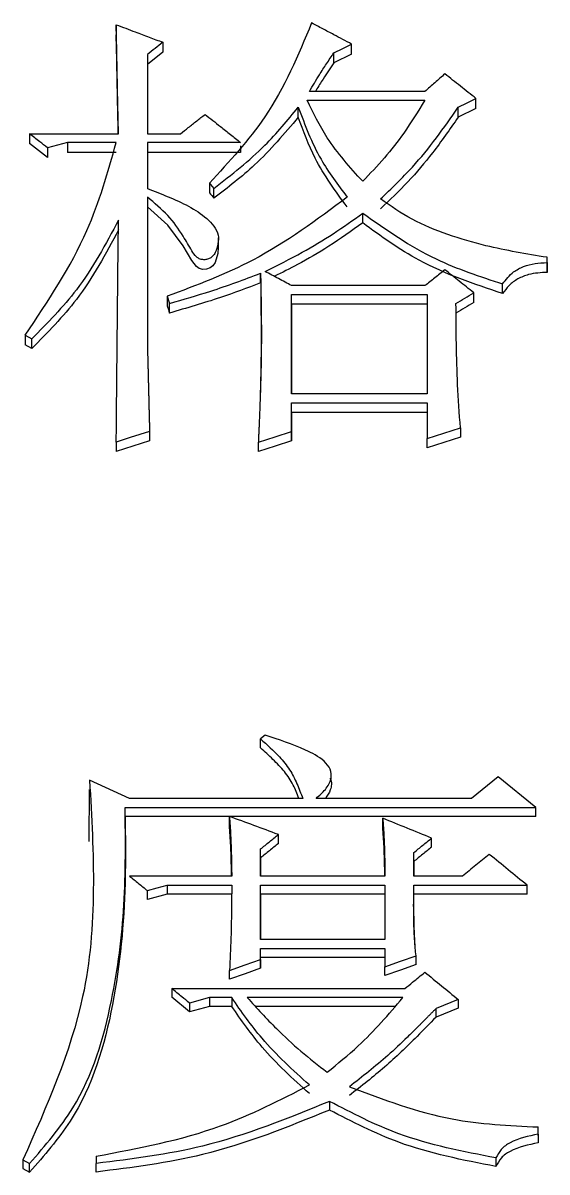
# Model space of a CAD drawing. Header units: millimetres. Extents: x 2379 to 4059, y 879 to 2067.
# Drawn here: x 2717.48 to 2720.04, y 1820.83 to 1826.43 of the extents above; entities that cross this region are included whole.
import ezdxf

# ---------------------------------------------------------------- set-up
doc = ezdxf.new("R2010")
doc.units = ezdxf.units.MM

msp = doc.modelspace()

# ---------------------------------------------------------------- linework, layer by layer
at = {"color": 7, "linetype": 'Continuous', "lineweight": 25}
for p, q in [((2717.9366, 1826.4246), (2717.9366, 1826.3758)), ((2718.1638, 1826.3391), (2718.1638, 1826.2904)), ((2719.0832, 1826.2819), (2719.0832, 1826.3306)), ((2718.1638, 1826.2904), (2718.0881, 1826.2306)), ((2718.0881, 1826.2792), (2718.0881, 1825.8936)), ((2718.0881, 1826.2792), (2718.0881, 1826.2306)), ((2718.9967, 1826.2392), (2718.9967, 1826.2878)), ((2719.0832, 1826.2819), (2718.9967, 1826.2392)), ((2718.0881, 1826.2306), (2718.0881, 1825.8936)), ((2719.4402, 1826.0994), (2718.8777, 1826.0994)), ((2718.8669, 1826.0566), (2719.4402, 1826.0566)), ((2719.689, 1826.0168), (2719.689, 1826.0651)), ((2718.8237, 1825.974), (2718.8237, 1826.0223)), ((2719.6025, 1825.974), (2719.6025, 1826.0223)), ((2719.689, 1826.0168), (2719.6025, 1825.974)), ((2717.5147, 1825.8936), (2717.9474, 1825.8936)), ((2717.5147, 1825.8936), (2717.5147, 1825.8455)), ((2718.0881, 1825.8936), (2718.2503, 1825.8936)), ((2717.6013, 1825.7769), (2717.5147, 1825.8455)), ((2717.6986, 1825.8506), (2717.6013, 1825.8249)), ((2717.6013, 1825.8249), (2717.6013, 1825.7769)), ((2717.9365, 1825.8506), (2717.6986, 1825.8506)), ((2717.6986, 1825.8506), (2717.6986, 1825.8026)), ((2718.5424, 1825.8507), (2718.0881, 1825.8506)), ((2718.0881, 1825.8506), (2718.0881, 1825.6272)), ((2718.0881, 1825.8506), (2718.0881, 1825.8026)), ((2718.5424, 1825.8346), (2718.5424, 1825.8026)), ((2717.9365, 1825.8026), (2717.6986, 1825.8026)), ((2718.0881, 1825.8026), (2718.0881, 1825.6255)), ((2718.5424, 1825.8026), (2718.0881, 1825.8026)), ((2718.3909, 1825.6531), (2718.3909, 1825.6053)), ((2718.0881, 1825.5842), (2718.0881, 1824.8766)), ((2718.0881, 1825.5842), (2718.0881, 1825.5365)), ((2718.4126, 1825.5794), (2718.4126, 1825.6272)), ((2718.0881, 1825.5365), (2718.0881, 1824.8765)), ((2718.4345, 1825.3385), (2718.4345, 1825.3862)), ((2720.0352, 1825.2654), (2720.0352, 1825.2913)), ((2720.0352, 1825.2439), (2720.0352, 1825.2913)), ((2720.0352, 1825.2654), (2720.0352, 1825.2181)), ((2718.6397, 1825.1664), (2718.6397, 1825.2136)), ((2719.4402, 1825.1532), (2718.7912, 1825.1532)), ((2719.8188, 1825.1147), (2719.8188, 1825.1618)), ((2718.1854, 1825.1014), (2718.1962, 1825.0668)), ((2718.1854, 1825.1014), (2718.1854, 1825.0544)), ((2718.7912, 1825.11), (2719.451, 1825.11)), ((2718.7912, 1824.6254), (2718.7912, 1825.11)), ((2718.7912, 1825.0629), (2718.7912, 1825.11)), ((2719.451, 1825.11), (2719.451, 1824.6254)), ((2719.6782, 1825.0715), (2719.6782, 1825.1186)), ((2718.1962, 1825.0198), (2718.1962, 1825.0668)), ((2718.7912, 1825.0629), (2718.7912, 1824.6254)), ((2719.451, 1825.0629), (2718.7912, 1825.0629)), ((2717.493, 1824.9112), (2717.5255, 1824.8939)), ((2717.493, 1824.9112), (2717.493, 1824.8644)), ((2717.5255, 1824.8471), (2717.4931, 1824.8644)), ((2717.5255, 1824.8471), (2717.5255, 1824.8939)), ((2719.451, 1824.6254), (2718.7912, 1824.6254)), ((2718.7912, 1824.582), (2719.451, 1824.582)), ((2718.7912, 1824.4432), (2718.7912, 1824.582)), ((2718.7912, 1824.5356), (2718.7912, 1824.582)), ((2719.451, 1824.582), (2719.451, 1824.4084)), ((2718.7912, 1824.5356), (2718.7912, 1824.397)), ((2719.451, 1824.5356), (2718.7912, 1824.5356)), ((2719.6133, 1824.4605), (2719.6133, 1824.4143)), ((2718.0989, 1824.4432), (2718.0989, 1824.397)), ((2718.7912, 1824.397), (2718.7912, 1824.4432)), ((2719.4511, 1824.3623), (2719.451, 1824.4084)), ((2718.0989, 1824.397), (2717.9366, 1824.3449)), ((2717.9366, 1824.3911), (2717.9366, 1824.3449)), ((2718.6289, 1824.3449), (2718.6289, 1824.3911)), ((2718.6614, 1822.9625), (2718.6398, 1822.945)), ((2718.6398, 1822.9007), (2718.6398, 1822.945)), ((2718.9786, 1822.7967), (2718.9786, 1822.7971)), ((2718.0016, 1822.655), (2717.8068, 1822.7429)), ((2719.7972, 1822.7605), (2719.6674, 1822.655)), ((2719.9811, 1822.611), (2719.7972, 1822.7605)), ((2717.8043, 1822.4442), (2717.8068, 1822.6989)), ((2718.8453, 1822.655), (2718.0016, 1822.655)), ((2719.6674, 1822.655), (2718.9102, 1822.655)), ((2717.9799, 1822.611), (2719.9811, 1822.611)), ((2717.9799, 1822.5671), (2717.9799, 1822.611)), ((2719.9811, 1822.5671), (2717.9799, 1822.5671)), ((2718.4883, 1822.5232), (2718.4883, 1822.567)), ((2719.2347, 1822.5144), (2719.2347, 1822.5582)), ((2719.9811, 1822.5671), (2719.9811, 1822.611)), ((2717.9816, 1822.4093), (2717.9816, 1822.4533)), ((2718.7263, 1822.4352), (2718.7263, 1822.4789)), ((2719.4727, 1822.4177), (2719.4727, 1822.4613)), ((2718.6398, 1822.2762), (2718.6398, 1822.4084)), ((2718.6398, 1822.3649), (2718.6398, 1822.4084)), ((2719.3862, 1822.2762), (2719.3862, 1822.3908)), ((2719.3862, 1822.3473), (2719.3862, 1822.3908)), ((2718.6398, 1822.3649), (2718.6398, 1822.2762)), ((2719.3862, 1822.3473), (2719.3862, 1822.2762)), ((2718.4992, 1822.2762), (2718.0016, 1822.2762)), ((2718.1854, 1822.2321), (2718.4992, 1822.2321)), ((2718.1854, 1822.2321), (2718.1855, 1822.1887)), ((2719.2455, 1822.2762), (2718.6398, 1822.2762)), ((2718.6398, 1822.2321), (2719.2455, 1822.2321)), ((2718.6398, 1821.9671), (2718.6398, 1822.2321)), ((2718.6398, 1822.1887), (2718.6398, 1822.2321)), ((2719.2455, 1822.2321), (2719.2455, 1821.9671)), ((2719.6242, 1822.2762), (2719.3862, 1822.2762)), ((2719.3862, 1822.2321), (2719.9379, 1822.2321)), ((2718.0881, 1822.1623), (2718.0881, 1822.2056)), ((2718.1855, 1822.1887), (2718.0881, 1822.1623)), ((2718.4992, 1822.1887), (2718.1855, 1822.1887)), ((2718.6398, 1822.1887), (2718.6398, 1821.9671)), ((2719.2455, 1822.1887), (2718.6398, 1822.1887)), ((2719.9379, 1822.1887), (2719.3862, 1822.1887)), ((2719.2455, 1821.9671), (2718.6398, 1821.9671)), ((2718.6398, 1821.9229), (2719.2455, 1821.9229)), ((2718.6398, 1821.8699), (2718.6398, 1821.9229)), ((2718.6398, 1821.88), (2718.6398, 1821.9229)), ((2719.2455, 1821.9229), (2719.2455, 1821.8345)), ((2719.397, 1821.8447), (2719.397, 1821.8876)), ((2718.6398, 1821.827), (2718.6398, 1821.88)), ((2719.2455, 1821.88), (2718.6398, 1821.88)), ((2718.6398, 1821.8699), (2718.6398, 1821.827)), ((2719.2456, 1821.7916), (2719.2455, 1821.8345)), ((2718.4883, 1821.774), (2718.4883, 1821.8168)), ((2718.2071, 1821.7283), (2719.3429, 1821.7283)), ((2718.2071, 1821.7283), (2718.2071, 1821.6856)), ((2718.2936, 1821.6148), (2718.2071, 1821.6856)), ((2718.391, 1821.684), (2718.2936, 1821.6574)), ((2718.4992, 1821.684), (2718.391, 1821.684)), ((2718.391, 1821.684), (2718.391, 1821.6414)), ((2718.4992, 1821.684), (2718.4992, 1821.6414)), ((2719.3321, 1821.684), (2718.5749, 1821.684)), ((2719.6025, 1821.6751), (2719.4944, 1821.6308)), ((2719.6025, 1821.6751), (2719.6025, 1821.6325)), ((2718.2936, 1821.6574), (2718.2936, 1821.6148)), ((2718.391, 1821.6414), (2718.2936, 1821.6148)), ((2718.4992, 1821.6414), (2718.391, 1821.6414)), ((2719.2954, 1821.6414), (2718.615, 1821.6414)), ((2719.6025, 1821.6325), (2719.4944, 1821.5883)), ((2719.4944, 1821.5883), (2719.4944, 1821.6308)), ((2718.9751, 1821.1784), (2718.9751, 1821.1364)), ((2719.992, 1821.0183), (2719.992, 1821.0539)), ((2719.992, 1821.0121), (2719.992, 1821.0539)), ((2719.992, 1821.0183), (2719.992, 1820.9765)), ((2717.4823, 1820.8937), (2717.5148, 1820.8758)), ((2717.4823, 1820.8937), (2717.4823, 1820.8521)), ((2717.8393, 1820.9115), (2717.8393, 1820.8759)), ((2719.7864, 1820.9026), (2719.7864, 1820.861)), ((2717.4823, 1820.8521), (2717.5148, 1820.8343)), ((2717.5148, 1820.8343), (2717.5148, 1820.8758)), ((2717.8393, 1820.8343), (2717.8393, 1820.8759))]:
    msp.add_line(p, q, dxfattribs=at)
at = {"color": 7, "linetype": 'Continuous', "lineweight": 25, "flags": 128}
for points in [[(2718.9967, 1826.2878), (2719.04, 1826.3092), (2719.0832, 1826.3306)], [(2719.6025, 1826.0223), (2719.6457, 1826.0437), (2719.689, 1826.0651)], [(2718.3909, 1825.6531), (2718.3964, 1825.6465), (2718.4045, 1825.6369), (2718.4126, 1825.6272)], [(2718.3909, 1825.6053), (2718.3964, 1825.5987), (2718.4019, 1825.5922), (2718.4126, 1825.5794)], [(2718.4326, 1825.3385), (2718.432, 1825.3097), (2718.4185, 1825.2668), (2718.4075, 1825.2505), (2718.3939, 1825.2396), (2718.3769, 1825.2335), (2718.3589, 1825.2326), (2718.341, 1825.2373), (2718.3276, 1825.2463), (2718.3051, 1825.2758), (2718.2624, 1825.3468), (2718.1874, 1825.4476), (2718.0881, 1825.5365), (2718.0881, 1825.5365)], [(2719.1374, 1825.4591), (2719.1374, 1825.4717), (2719.1374, 1825.4842), (2719.1374, 1825.5067)], [(2719.451, 1824.4084), (2719.5322, 1824.4345), (2719.6133, 1824.4605)], [(2718.0989, 1824.4432), (2718.0519, 1824.4281), (2718.0049, 1824.413), (2717.9366, 1824.3911)], [(2718.6289, 1824.3911), (2718.7101, 1824.4171), (2718.7912, 1824.4432)], [(2719.6133, 1824.4143), (2719.5322, 1824.3883), (2719.4511, 1824.3623)], [(2718.7912, 1824.397), (2718.7101, 1824.3709), (2718.6289, 1824.3449)], [(2718.0881, 1822.2056), (2718.1368, 1822.2188), (2718.1854, 1822.2321)], [(2719.9379, 1822.1887), (2719.9379, 1822.2104), (2719.9379, 1822.2321)], [(2719.2455, 1821.8345), (2719.3213, 1821.861), (2719.397, 1821.8876)], [(2718.4883, 1821.8168), (2718.5641, 1821.8433), (2718.6398, 1821.8699)], [(2719.397, 1821.8447), (2719.3213, 1821.8182), (2719.2456, 1821.7916)], [(2718.6398, 1821.827), (2718.5641, 1821.8005), (2718.4883, 1821.774)]]:
    msp.add_lwpolyline(points, dxfattribs=at)
at = {"color": 7, "linetype": 'Continuous', "lineweight": 25}
for points, knots in [([(2717.9474, 1825.8936), (2717.9461, 1825.9584), (2717.9436, 1826.0794), (2717.94, 1826.2564), (2717.9377, 1826.3685), (2717.9366, 1826.4246)], [0, 0, 0, 0, 0.365313, 0.682655, 1, 1, 1, 1]), ([(2717.9366, 1826.4246), (2717.9675, 1826.413), (2718.0208, 1826.3929), (2718.0966, 1826.3644), (2718.1414, 1826.3475), (2718.1638, 1826.3391)], [0, 0, 0, 0, 0.4083, 0.70415, 1, 1, 1, 1]), ([(2718.8885, 1826.4332), (2718.8225, 1826.2758), (2718.7038, 1825.9926), (2718.4871, 1825.7575), (2718.3908, 1825.6531)], [0, 0, 0, 0, 0.555743, 1, 1, 1, 1]), ([(2719.0832, 1826.3306), (2719.0544, 1826.3458), (2719.0075, 1826.3705), (2718.9426, 1826.4047), (2718.9065, 1826.4237), (2718.8885, 1826.4332)], [0, 0, 0, 0, 0.4440621, 0.722031, 1, 1, 1, 1]), ([(2717.9465, 1825.8936), (2717.9455, 1825.9423), (2717.9433, 1826.0472), (2717.9401, 1826.2079), (2717.9378, 1826.3198), (2717.9366, 1826.3758)], [0, 0, 0, 0, 0.302613, 0.651305, 1, 1, 1, 1]), ([(2718.1638, 1826.3391), (2718.1512, 1826.3291), (2718.1259, 1826.3092), (2718.1007, 1826.2892), (2718.0881, 1826.2792)], [0, 0, 0, 0, 0.500001, 1, 1, 1, 1]), ([(2718.8777, 1826.0994), (2718.8936, 1826.1266), (2718.9203, 1826.1721), (2718.9609, 1826.2345), (2718.9848, 1826.27), (2718.9967, 1826.2878)], [0, 0, 0, 0, 0.425102, 0.712508, 1, 1, 1, 1]), ([(2718.9967, 1826.2392), (2718.9789, 1826.213), (2718.949, 1826.1691), (2718.92, 1826.122), (2718.9078, 1826.1016), (2718.9066, 1826.0994)], [0, 0, 0, 0, 0.5701108, 0.9548803, 1, 1, 1, 1]), ([(2719.5376, 1826.1851), (2719.5213, 1826.1708), (2719.4889, 1826.1423), (2719.4564, 1826.1137), (2719.4402, 1826.0994)], [0, 0, 0, 0, 0.499999, 1, 1, 1, 1]), ([(2719.689, 1826.0651), (2719.6638, 1826.0851), (2719.6133, 1826.1251), (2719.5628, 1826.1651), (2719.5376, 1826.1851)], [0, 0, 0, 0, 0.499999, 1, 1, 1, 1]), ([(2719.1374, 1825.6616), (2719.0755, 1825.7302), (2718.9658, 1825.852), (2718.897, 1825.9944), (2718.8669, 1826.0566)], [0, 0, 0, 0, 0.563444, 1, 1, 1, 1]), ([(2719.4402, 1826.0566), (2719.4069, 1826.0027), (2719.3471, 1825.9061), (2719.245, 1825.7743), (2719.1733, 1825.6993), (2719.1374, 1825.6616)], [0, 0, 0, 0, 0.385333, 0.691671, 1, 1, 1, 1]), ([(2718.2503, 1825.8936), (2718.2628, 1825.9035), (2718.2889, 1825.9242), (2718.3285, 1825.9556), (2718.3557, 1825.9772), (2718.3693, 1825.988)], [0, 0, 0, 0, 0.314654, 0.657326, 1, 1, 1, 1]), ([(2718.3693, 1825.988), (2718.3943, 1825.9682), (2718.4356, 1825.9354), (2718.4933, 1825.8896), (2718.526, 1825.8636), (2718.5424, 1825.8507)], [0, 0, 0, 0, 0.432645, 0.716322, 1, 1, 1, 1]), ([(2718.4126, 1825.6272), (2718.4986, 1825.6945), (2718.6513, 1825.8141), (2718.7712, 1825.959), (2718.8236, 1826.0223)], [0, 0, 0, 0, 0.56336, 1, 1, 1, 1]), ([(2718.8236, 1825.974), (2718.756, 1825.8939), (2718.6344, 1825.7499), (2718.4808, 1825.6318), (2718.4126, 1825.5794)], [0, 0, 0, 0, 0.55642, 1, 1, 1, 1]), ([(2718.8237, 1826.0223), (2718.8559, 1825.936), (2718.9138, 1825.781), (2719.0162, 1825.6447), (2719.0617, 1825.5843)], [0, 0, 0, 0, 0.556662, 1, 1, 1, 1]), ([(2719.0617, 1825.5366), (2719.0049, 1825.6138), (2718.904, 1825.7511), (2718.8481, 1825.9062), (2718.8237, 1825.974)], [0, 0, 0, 0, 0.56299, 1, 1, 1, 1]), ([(2719.2239, 1825.5756), (2719.277, 1825.6265), (2719.3751, 1825.7206), (2719.4984, 1825.8723), (2719.5677, 1825.9722), (2719.6025, 1826.0223)], [0, 0, 0, 0, 0.370244, 0.684379, 1, 1, 1, 1]), ([(2719.6025, 1825.974), (2719.5615, 1825.9154), (2719.4857, 1825.8072), (2719.3604, 1825.6569), (2719.2695, 1825.571), (2719.2239, 1825.5279)], [0, 0, 0, 0, 0.37028, 0.684001, 1, 1, 1, 1]), ([(2717.6013, 1825.8249), (2717.5889, 1825.8347), (2717.5683, 1825.8511), (2717.5395, 1825.8739), (2717.523, 1825.887), (2717.5147, 1825.8936)], [0, 0, 0, 0, 0.428361, 0.714181, 1, 1, 1, 1]), ([(2717.493, 1824.9112), (2717.6044, 1825.0779), (2717.8024, 1825.3742), (2717.8957, 1825.7057), (2717.9365, 1825.8506)], [0, 0, 0, 0, 0.562636, 1, 1, 1, 1]), ([(2718.0881, 1825.6272), (2718.1217, 1825.6139), (2718.2231, 1825.5737), (2718.3411, 1825.5188), (2718.4141, 1825.445), (2718.4369, 1825.4017), (2718.4332, 1825.356), (2718.4239, 1825.3214), (2718.4089, 1825.298), (2718.3945, 1825.286), (2718.3772, 1825.2799), (2718.3586, 1825.279), (2718.341, 1825.2834), (2718.3209, 1825.2976), (2718.2967, 1825.3365), (2718.2567, 1825.4063), (2718.1912, 1825.4998), (2718.1229, 1825.5558), (2718.0881, 1825.5842)], [0, 0, 0, 0, 0.104454, 0.314535, 0.36541, 0.416687, 0.46169, 0.509284, 0.529555, 0.546771, 0.564035, 0.580952, 0.598427, 0.614259, 0.652193, 0.737824, 0.866635, 1, 1, 1, 1]), ([(2719.0617, 1825.5843), (2718.9139, 1825.4742), (2718.6478, 1825.2759), (2718.3277, 1825.1551), (2718.1854, 1825.1014)], [0, 0, 0, 0, 0.555385, 1, 1, 1, 1]), ([(2720.0352, 1825.2913), (2719.9353, 1825.3076), (2719.7712, 1825.3345), (2719.5518, 1825.3996), (2719.3748, 1825.4709), (2719.2739, 1825.5409), (2719.2239, 1825.5756)], [0, 0, 0, 0, 0.344082, 0.565383, 0.784584, 1, 1, 1, 1]), ([(2717.9474, 1825.4723), (2717.8854, 1825.3559), (2717.7739, 1825.1465), (2717.6019, 1824.9716), (2717.5255, 1824.8939)], [0, 0, 0, 0, 0.556097, 1, 1, 1, 1]), ([(2717.9366, 1824.3911), (2717.9373, 1824.4592), (2717.9394, 1824.6742), (2717.9429, 1825.0349), (2717.9459, 1825.3265), (2717.9474, 1825.4723)], [0, 0, 0, 0, 0.188404, 0.594194, 1, 1, 1, 1]), ([(2718.6614, 1825.2222), (2718.7224, 1825.2528), (2718.8363, 1825.3098), (2718.9956, 1825.4048), (2719.09, 1825.4727), (2719.1374, 1825.5067)], [0, 0, 0, 0, 0.365229, 0.6817828, 1, 1, 1, 1]), ([(2719.1374, 1825.5067), (2719.2523, 1825.4255), (2719.4595, 1825.2792), (2719.7082, 1825.198), (2719.8188, 1825.1618)], [0, 0, 0, 0, 0.554843, 1, 1, 1, 1]), ([(2717.9474, 1825.4247), (2717.8854, 1825.3084), (2717.7738, 1825.0993), (2717.6019, 1824.9246), (2717.5255, 1824.8471)], [0, 0, 0, 0, 0.5560424, 1, 1, 1, 1]), ([(2719.1374, 1825.4591), (2719.0829, 1825.4202), (2718.9812, 1825.3474), (2718.8352, 1825.2627), (2718.7445, 1825.2172), (2718.7066, 1825.1982)], [0, 0, 0, 0, 0.401974, 0.750243, 1, 1, 1, 1]), ([(2719.8188, 1825.1147), (2719.6786, 1825.1619), (2719.4303, 1825.2455), (2719.2262, 1825.3944), (2719.1374, 1825.4591)], [0, 0, 0, 0, 0.564881, 1, 1, 1, 1]), ([(2719.8188, 1825.1618), (2719.8351, 1825.1828), (2719.8621, 1825.2177), (2719.9206, 1825.2482), (2719.9765, 1825.2634), (2720.0156, 1825.2647), (2720.0352, 1825.2654)], [0, 0, 0, 0, 0.328373, 0.548346, 0.773134, 1, 1, 1, 1]), ([(2718.1962, 1825.0668), (2718.2634, 1825.0861), (2718.3722, 1825.1173), (2718.5193, 1825.168), (2718.5996, 1825.1984), (2718.6397, 1825.2136)], [0, 0, 0, 0, 0.447142, 0.723428, 1, 1, 1, 1]), ([(2718.6397, 1825.2136), (2718.6398, 1825.2099), (2718.6399, 1825.2043), (2718.6401, 1825.1968), (2718.6402, 1825.1912), (2718.6403, 1825.1856), (2718.6404, 1825.18), (2718.6405, 1825.1725), (2718.6407, 1825.165), (2718.6408, 1825.1575), (2718.6409, 1825.1519), (2718.641, 1825.1463), (2718.6411, 1825.1407), (2718.6412, 1825.1332), (2718.6414, 1825.1257), (2718.6415, 1825.1183), (2718.6416, 1825.1126), (2718.6417, 1825.107), (2718.6418, 1825.1014), (2718.6419, 1825.0958), (2718.642, 1825.0902), (2718.6421, 1825.0827), (2718.6422, 1825.0752), (2718.6423, 1825.0677), (2718.6424, 1825.0603), (2718.6426, 1825.0509), (2718.6427, 1825.0397), (2718.6428, 1825.0284), (2718.643, 1825.0172), (2718.6431, 1825.0022), (2718.6433, 1824.9873), (2718.6434, 1824.9723), (2718.6435, 1824.961), (2718.6435, 1824.9498), (2718.6436, 1824.9386), (2718.6436, 1824.9273), (2718.6436, 1824.9123), (2718.6436, 1824.8973), (2718.6435, 1824.8824), (2718.6435, 1824.8711), (2718.6434, 1824.8599), (2718.6433, 1824.8486), (2718.6432, 1824.8374), (2718.6431, 1824.8224), (2718.6429, 1824.8074), (2718.6426, 1824.7924), (2718.6424, 1824.7811), (2718.6422, 1824.7699), (2718.642, 1824.7586), (2718.6418, 1824.7474), (2718.6414, 1824.7324), (2718.641, 1824.7173), (2718.6406, 1824.7023), (2718.6403, 1824.6911), (2718.64, 1824.6798), (2718.6397, 1824.6686), (2718.6393, 1824.6573), (2718.6389, 1824.6423), (2718.6384, 1824.6273), (2718.6378, 1824.6123), (2718.6374, 1824.601), (2718.637, 1824.5897), (2718.6366, 1824.5785), (2718.6362, 1824.5672), (2718.6358, 1824.5559), (2718.6352, 1824.5409), (2718.6346, 1824.5259), (2718.634, 1824.5109), (2718.6335, 1824.4996), (2718.6331, 1824.4883), (2718.6326, 1824.4771), (2718.632, 1824.462), (2718.6313, 1824.447), (2718.6307, 1824.432), (2718.6302, 1824.4207), (2718.6296, 1824.4071), (2718.6292, 1824.3972), (2718.6289, 1824.3911)], [0, 0, 0, 0, 0.013675, 0.020513, 0.02735, 0.034188, 0.041025, 0.047863, 0.061538, 0.068375, 0.075213, 0.082051, 0.088888, 0.095726, 0.109401, 0.116238, 0.123076, 0.129913, 0.136751, 0.143588, 0.150426, 0.157263, 0.170939, 0.177776, 0.184614, 0.198289, 0.211964, 0.225639, 0.239314, 0.252989, 0.280339, 0.294014, 0.307689, 0.321365, 0.33504, 0.348715, 0.36239, 0.38974, 0.403415, 0.41709, 0.430765, 0.44444, 0.458115, 0.471791, 0.499141, 0.512816, 0.526491, 0.540166, 0.553841, 0.567516, 0.581191, 0.608541, 0.622217, 0.635892, 0.649567, 0.663242, 0.676917, 0.690592, 0.717942, 0.731617, 0.745292, 0.758967, 0.772642, 0.786318, 0.799993, 0.813668, 0.841018, 0.854693, 0.868368, 0.882043, 0.895718, 0.909393, 0.936743, 0.950419, 0.964094, 0.977769, 1, 1, 1, 1]), ([(2718.7912, 1825.1532), (2718.7696, 1825.1647), (2718.7263, 1825.1877), (2718.683, 1825.2107), (2718.6614, 1825.2222)], [0, 0, 0, 0, 0.499999, 1, 1, 1, 1]), ([(2719.5376, 1825.2309), (2719.5214, 1825.2179), (2719.4889, 1825.192), (2719.4565, 1825.1661), (2719.4402, 1825.1532)], [0, 0, 0, 0, 0.499998, 1, 1, 1, 1]), ([(2719.6782, 1825.1186), (2719.6548, 1825.1374), (2719.6079, 1825.1748), (2719.561, 1825.2122), (2719.5376, 1825.2309)], [0, 0, 0, 0, 0.499999, 1, 1, 1, 1]), ([(2720.0352, 1825.2181), (2720.0049, 1825.2163), (2719.9552, 1825.2134), (2719.8925, 1825.1881), (2719.8485, 1825.156), (2719.8287, 1825.1284), (2719.8188, 1825.1147)], [0, 0, 0, 0, 0.348919, 0.571355, 0.788309, 1, 1, 1, 1]), ([(2720.0352, 1825.2181), (2720.0352, 1825.221), (2720.0352, 1825.2258), (2720.0352, 1825.2326), (2720.0352, 1825.2383), (2720.0352, 1825.242), (2720.0352, 1825.2439)], [0, 0, 0, 0, 0.34, 0.56, 0.78, 1, 1, 1, 1]), ([(2718.6397, 1825.1664), (2718.5748, 1825.1417), (2718.4698, 1825.1019), (2718.3206, 1825.0561), (2718.2377, 1825.0319), (2718.1962, 1825.0198)], [0, 0, 0, 0, 0.447314, 0.723589, 1, 1, 1, 1]), ([(2718.6405, 1825.1222), (2718.6407, 1825.1155), (2718.6416, 1825.0589), (2718.6433, 1824.8846), (2718.6409, 1824.7313), (2718.6387, 1824.6468), (2718.6375, 1824.6062), (2718.6367, 1824.5826), (2718.6365, 1824.5768), (2718.6364, 1824.5737)], [0, 0, 0, 0, 0.058237, 0.493643, 0.756064, 0.862488, 0.925116, 0.960703, 1, 1, 1, 1]), ([(2719.5917, 1825.0668), (2719.6061, 1825.0754), (2719.6349, 1825.0927), (2719.6638, 1825.11), (2719.6782, 1825.1186)], [0, 0, 0, 0, 0.499999, 1, 1, 1, 1]), ([(2719.6782, 1825.0715), (2719.6638, 1825.0629), (2719.6349, 1825.0457), (2719.6061, 1825.0284), (2719.5917, 1825.0198)], [0, 0, 0, 0, 0.499998, 1, 1, 1, 1]), ([(2719.6133, 1824.4605), (2719.6083, 1824.5307), (2719.5985, 1824.6669), (2719.5931, 1824.8691), (2719.5922, 1825.0009), (2719.5917, 1825.0668)], [0, 0, 0, 0, 0.347124, 0.673492, 1, 1, 1, 1]), ([(2718.0881, 1824.8766), (2718.0881, 1824.8736), (2718.0883, 1824.8676), (2718.0885, 1824.8586), (2718.0887, 1824.8511), (2718.0889, 1824.8436), (2718.089, 1824.8376), (2718.0892, 1824.8316), (2718.0893, 1824.8256), (2718.0895, 1824.818), (2718.0897, 1824.8105), (2718.0899, 1824.803), (2718.0901, 1824.797), (2718.0902, 1824.7895), (2718.0904, 1824.782), (2718.0907, 1824.773), (2718.0909, 1824.764), (2718.0911, 1824.7565), (2718.0913, 1824.749), (2718.0914, 1824.7415), (2718.0917, 1824.7295), (2718.092, 1824.7189), (2718.0923, 1824.7084), (2718.0925, 1824.7009), (2718.0928, 1824.6889), (2718.0931, 1824.6769), (2718.0934, 1824.6649), (2718.0936, 1824.6558), (2718.0938, 1824.6483), (2718.094, 1824.6408), (2718.0942, 1824.6333), (2718.0945, 1824.6213), (2718.0947, 1824.6107), (2718.095, 1824.6002), (2718.0951, 1824.5942), (2718.0953, 1824.5867), (2718.0955, 1824.5807), (2718.0957, 1824.5732), (2718.0958, 1824.5671), (2718.096, 1824.5596), (2718.0961, 1824.5536), (2718.0963, 1824.5461), (2718.0965, 1824.5401), (2718.0967, 1824.5325), (2718.0968, 1824.5265), (2718.097, 1824.519), (2718.0971, 1824.513), (2718.0973, 1824.5055), (2718.0975, 1824.4995), (2718.0977, 1824.4919), (2718.0978, 1824.4859), (2718.098, 1824.4784), (2718.0982, 1824.4724), (2718.0983, 1824.4648), (2718.0985, 1824.4588), (2718.0987, 1824.4511), (2718.0988, 1824.4464), (2718.0989, 1824.4432)], [0, 0, 0, 0, 0.020805, 0.04161, 0.062415, 0.072817, 0.093622, 0.104024, 0.114427, 0.135232, 0.156036, 0.166439, 0.187244, 0.197646, 0.218451, 0.239256, 0.260061, 0.280866, 0.291268, 0.312073, 0.332878, 0.374488, 0.38489, 0.405695, 0.4265, 0.468109, 0.488914, 0.509719, 0.530524, 0.540926, 0.561731, 0.582536, 0.624146, 0.634548, 0.655353, 0.665756, 0.686561, 0.696963, 0.717768, 0.72817, 0.748975, 0.759378, 0.780182, 0.790585, 0.81139, 0.821792, 0.842597, 0.852999, 0.873804, 0.884207, 0.905012, 0.915414, 0.936219, 0.946621, 0.967426, 0.977829, 1, 1, 1, 1]), ([(2718.9102, 1822.655), (2718.926, 1822.6689), (2718.9572, 1822.6962), (2718.9875, 1822.7458), (2718.9833, 1822.7989), (2718.9386, 1822.8512), (2718.8289, 1822.908), (2718.728, 1822.9408), (2718.6614, 1822.9625)], [0, 0, 0, 0, 0.119334, 0.235111, 0.326467, 0.420991, 0.617683, 1, 1, 1, 1]), ([(2718.6398, 1822.945), (2718.6711, 1822.9164), (2718.7225, 1822.8696), (2718.7839, 1822.7964), (2718.8179, 1822.7263), (2718.8362, 1822.6787), (2718.8453, 1822.655)], [0, 0, 0, 0, 0.345508, 0.566176, 0.783683, 1, 1, 1, 1]), ([(2718.8266, 1822.655), (2718.8182, 1822.6769), (2718.8005, 1822.7229), (2718.7573, 1822.7871), (2718.7005, 1822.8453), (2718.6601, 1822.8822), (2718.6398, 1822.9007)], [0, 0, 0, 0, 0.230715, 0.483743, 0.741016, 1, 1, 1, 1]), ([(2717.8068, 1822.7429), (2717.8267, 1822.3872), (2717.8622, 1821.7507), (2717.5986, 1821.156), (2717.4823, 1820.8937)], [0, 0, 0, 0, 0.558854, 1, 1, 1, 1]), ([(2718.9785, 1822.7527), (2718.9786, 1822.7526), (2718.9842, 1822.7438), (2718.9862, 1822.7234), (2718.9798, 1822.6892), (2718.9648, 1822.6681), (2718.9554, 1822.655)], [0, 0, 0, 0, 0.0049475, 0.2908283, 0.5560785, 1, 1, 1, 1]), ([(2717.5148, 1820.8758), (2717.5904, 1820.9633), (2717.7917, 1821.1965), (2717.9217, 1821.644), (2717.9849, 1822.1379), (2717.9815, 1822.4526), (2717.9799, 1822.611)], [0, 0, 0, 0, 0.180534, 0.481185, 0.738841, 1, 1, 1, 1]), ([(2717.9799, 1822.5671), (2717.9811, 1822.4585), (2717.9846, 1822.1527), (2717.9376, 1821.6502), (2717.7932, 1821.1521), (2717.5849, 1820.9143), (2717.5148, 1820.8343)], [0, 0, 0, 0, 0.179534, 0.505448, 0.833516, 1, 1, 1, 1]), ([(2718.4883, 1822.567), (2718.4903, 1822.5362), (2718.4945, 1822.4724), (2718.4977, 1822.3755), (2718.4987, 1822.3093), (2718.4992, 1822.2762)], [0, 0, 0, 0, 0.317979, 0.65893, 1, 1, 1, 1]), ([(2718.7263, 1822.4789), (2718.6866, 1822.4936), (2718.6073, 1822.523), (2718.528, 1822.5523), (2718.4883, 1822.567)], [0, 0, 0, 0, 0.499999, 1, 1, 1, 1]), ([(2719.2347, 1822.5582), (2719.237, 1822.5274), (2719.2417, 1822.4651), (2719.2445, 1822.3711), (2719.2452, 1822.3078), (2719.2455, 1822.2762)], [0, 0, 0, 0, 0.328217, 0.664033, 1, 1, 1, 1]), ([(2719.4727, 1822.4613), (2719.433, 1822.4775), (2719.3537, 1822.5097), (2719.2744, 1822.542), (2719.2347, 1822.5582)], [0, 0, 0, 0, 0.499999, 1, 1, 1, 1]), ([(2718.4984, 1822.2762), (2718.4981, 1822.2929), (2718.4974, 1822.3425), (2718.4947, 1822.4248), (2718.4905, 1822.4904), (2718.4883, 1822.5232)], [0, 0, 0, 0, 0.202528, 0.601166, 1, 1, 1, 1]), ([(2719.2449, 1822.2762), (2719.2447, 1822.2926), (2719.2442, 1822.3406), (2719.2417, 1822.4201), (2719.2371, 1822.4829), (2719.2347, 1822.5144)], [0, 0, 0, 0, 0.2065, 0.603092, 1, 1, 1, 1]), ([(2718.6398, 1822.4084), (2718.6542, 1822.4202), (2718.683, 1822.4437), (2718.7119, 1822.4672), (2718.7263, 1822.4789)], [0, 0, 0, 0, 0.500001, 1, 1, 1, 1]), ([(2719.3862, 1822.3908), (2719.4006, 1822.4026), (2719.4294, 1822.4261), (2719.4583, 1822.4496), (2719.4727, 1822.4613)], [0, 0, 0, 0, 0.5000005, 1, 1, 1, 1]), ([(2718.7263, 1822.4352), (2718.7119, 1822.4235), (2718.683, 1822.4001), (2718.6542, 1822.3766), (2718.6398, 1822.3649)], [0, 0, 0, 0, 0.499998, 1, 1, 1, 1]), ([(2719.4727, 1822.4177), (2719.4583, 1822.4059), (2719.4294, 1822.3825), (2719.4006, 1822.359), (2719.3862, 1822.3473)], [0, 0, 0, 0, 0.4999977, 1, 1, 1, 1]), ([(2719.754, 1822.382), (2719.7323, 1822.3644), (2719.6891, 1822.3291), (2719.6458, 1822.2938), (2719.6242, 1822.2762)], [0, 0, 0, 0, 0.500001, 1, 1, 1, 1]), ([(2719.9379, 1822.2321), (2719.9072, 1822.2571), (2719.8459, 1822.3071), (2719.7846, 1822.357), (2719.754, 1822.382)], [0, 0, 0, 0, 0.5, 1, 1, 1, 1]), ([(2718.0016, 1822.2762), (2718.016, 1822.2644), (2718.0448, 1822.2409), (2718.0737, 1822.2174), (2718.0881, 1822.2056)], [0, 0, 0, 0, 0.499999, 1, 1, 1, 1]), ([(2718.4992, 1822.2321), (2718.499, 1822.1989), (2718.4987, 1822.1132), (2718.4958, 1821.9748), (2718.4908, 1821.8695), (2718.4883, 1821.8168)], [0, 0, 0, 0, 0.239549, 0.619699, 1, 1, 1, 1]), ([(2719.397, 1821.8876), (2719.3946, 1821.9127), (2719.3916, 1821.9442), (2719.3895, 1821.9789), (2719.3888, 1821.9916), (2719.3883, 1822.001), (2719.3879, 1822.0105), (2719.3875, 1822.02), (2719.387, 1822.0326), (2719.3867, 1822.0452), (2719.3864, 1822.0578), (2719.3862, 1822.0673), (2719.386, 1822.0768), (2719.3859, 1822.0862), (2719.3857, 1822.0957), (2719.3856, 1822.1083), (2719.3856, 1822.121), (2719.3855, 1822.1336), (2719.3856, 1822.143), (2719.3856, 1822.1525), (2719.3856, 1822.162), (2719.3857, 1822.1714), (2719.3857, 1822.1809), (2719.3858, 1822.1888), (2719.3858, 1822.1967), (2719.3859, 1822.203), (2719.386, 1822.2093), (2719.386, 1822.214), (2719.386, 1822.2187), (2719.3861, 1822.2248), (2719.3861, 1822.2292), (2719.3862, 1822.2321)], [0, 0, 0, 0, 0.219728, 0.274659, 0.302124, 0.329589, 0.357054, 0.384519, 0.411984, 0.466914, 0.494379, 0.521844, 0.549309, 0.576774, 0.604239, 0.631703, 0.686633, 0.714098, 0.741563, 0.769028, 0.796493, 0.823958, 0.851423, 0.878888, 0.89262, 0.920085, 0.933818, 0.94755, 0.961283, 0.975015, 1, 1, 1, 1]), ([(2719.3863, 1822.1611), (2719.3863, 1822.1614), (2719.3863, 1822.1634), (2719.3863, 1822.1673), (2719.3863, 1822.1766), (2719.3862, 1822.185), (2719.3862, 1822.2006), (2719.3862, 1822.2103), (2719.3862, 1822.2161)], [0, 0, 0, 0, 0.017551, 0.111249, 0.196743, 0.493071, 0.696882, 1, 1, 1, 1]), ([(2719.3936, 1821.9241), (2719.3936, 1821.9241), (2719.3936, 1821.9241), (2719.3936, 1821.9249), (2719.3916, 1821.9579), (2719.3873, 1822.0434), (2719.3867, 1822.1073), (2719.3864, 1822.145), (2719.3864, 1822.1573), (2719.3863, 1822.1611)], [0, 0, 0, 0, 0.004122, 0.010144, 0.023857, 0.559001, 0.866591, 0.95816, 1, 1, 1, 1]), ([(2719.3429, 1821.7283), (2719.3554, 1821.7385), (2719.3779, 1821.7569), (2719.4103, 1821.7834), (2719.4303, 1821.7998), (2719.4403, 1821.8079)], [0, 0, 0, 0, 0.384576, 0.692287, 1, 1, 1, 1]), ([(2719.4403, 1821.8079), (2719.4673, 1821.7858), (2719.5214, 1821.7416), (2719.5755, 1821.6973), (2719.6025, 1821.6751)], [0, 0, 0, 0, 0.4999994, 1, 1, 1, 1]), ([(2718.2936, 1821.6574), (2718.2813, 1821.6675), (2718.2607, 1821.6844), (2718.2318, 1821.708), (2718.2153, 1821.7215), (2718.2071, 1821.7283)], [0, 0, 0, 0, 0.428361, 0.714181, 1, 1, 1, 1]), ([(2718.8777, 1821.2584), (2718.7971, 1821.3315), (2718.6539, 1821.4613), (2718.5462, 1821.6163), (2718.4992, 1821.684)], [0, 0, 0, 0, 0.56329, 1, 1, 1, 1]), ([(2718.5749, 1821.684), (2718.6214, 1821.633), (2718.7041, 1821.5424), (2718.8345, 1821.4209), (2718.921, 1821.354), (2718.9643, 1821.3204)], [0, 0, 0, 0, 0.391375, 0.694883, 1, 1, 1, 1]), ([(2718.9643, 1821.3204), (2719.0155, 1821.3622), (2719.1085, 1821.4383), (2719.2295, 1821.5616), (2719.2978, 1821.6431), (2719.3321, 1821.684)], [0, 0, 0, 0, 0.378477, 0.688442, 1, 1, 1, 1]), ([(2718.8777, 1821.2163), (2718.7971, 1821.2893), (2718.6539, 1821.419), (2718.5462, 1821.5738), (2718.4992, 1821.6414)], [0, 0, 0, 0, 0.563337, 1, 1, 1, 1]), ([(2719.4944, 1821.6308), (2719.4905, 1821.627), (2719.4848, 1821.6211), (2719.4771, 1821.6133), (2719.4714, 1821.6075), (2719.4656, 1821.6017), (2719.4599, 1821.5958), (2719.4541, 1821.59), (2719.4483, 1821.5842), (2719.4426, 1821.5783), (2719.4368, 1821.5725), (2719.431, 1821.5667), (2719.4233, 1821.559), (2719.4156, 1821.5512), (2719.4078, 1821.5435), (2719.402, 1821.5377), (2719.3962, 1821.532), (2719.3903, 1821.5262), (2719.3845, 1821.5204), (2719.3728, 1821.5089), (2719.3315, 1821.4689), (2719.2341, 1821.3761), (2719.1359, 1821.2991), (2719.0725, 1821.2494)], [0, 0, 0, 0, 0.028965, 0.043448, 0.057931, 0.072414, 0.086896, 0.101379, 0.115862, 0.130344, 0.144827, 0.15931, 0.173793, 0.202758, 0.217241, 0.231723, 0.246206, 0.260689, 0.275172, 0.289654, 0.347586, 0.579334, 1, 1, 1, 1]), ([(2719.4944, 1821.5883), (2719.4637, 1821.5572), (2719.3822, 1821.4747), (2719.2464, 1821.343), (2719.1306, 1821.2526), (2719.0725, 1821.2073)], [0, 0, 0, 0, 0.231872, 0.614997, 1, 1, 1, 1]), ([(2717.8393, 1820.9115), (2718.0457, 1820.9503), (2718.4116, 1821.0191), (2718.7362, 1821.1857), (2718.8777, 1821.2584)], [0, 0, 0, 0, 0.563872, 1, 1, 1, 1]), ([(2719.0725, 1821.2494), (2719.2368, 1821.1875), (2719.5321, 1821.0761), (2719.8506, 1821.0607), (2719.992, 1821.0539)], [0, 0, 0, 0, 0.55643, 1, 1, 1, 1]), ([(2718.9751, 1821.1784), (2718.7725, 1821.0956), (2718.4087, 1820.947), (2718.0141, 1820.8977), (2717.8393, 1820.8759)], [0, 0, 0, 0, 0.557128, 1, 1, 1, 1]), ([(2719.7864, 1820.9026), (2719.6253, 1820.9341), (2719.3394, 1820.99), (2719.0858, 1821.1211), (2718.9751, 1821.1784)], [0, 0, 0, 0, 0.563683, 1, 1, 1, 1]), ([(2718.9751, 1821.1364), (2718.7724, 1821.0537), (2718.4086, 1820.9053), (2718.0141, 1820.8561), (2717.8393, 1820.8343)], [0, 0, 0, 0, 0.557096, 1, 1, 1, 1]), ([(2719.7864, 1820.861), (2719.6253, 1820.8924), (2719.3394, 1820.9482), (2719.0858, 1821.0792), (2718.9751, 1821.1364)], [0, 0, 0, 0, 0.563727, 1, 1, 1, 1]), ([(2719.992, 1821.0183), (2719.9444, 1821.0087), (2719.8786, 1820.9955), (2719.8095, 1820.9475), (2719.794, 1820.9174), (2719.7864, 1820.9026)], [0, 0, 0, 0, 0.571287, 0.789427, 1, 1, 1, 1]), ([(2719.992, 1821.0121), (2719.992, 1821.0054), (2719.992, 1820.9936), (2719.992, 1820.9817), (2719.992, 1820.9765)], [0, 0, 0, 0, 0.56, 1, 1, 1, 1]), ([(2719.992, 1820.9765), (2719.9444, 1820.9669), (2719.8786, 1820.9538), (2719.8096, 1820.9058), (2719.794, 1820.8757), (2719.7864, 1820.861)], [0, 0, 0, 0, 0.571439, 0.78955, 1, 1, 1, 1])]:
    msp.add_open_spline(points, degree=3, knots=knots, dxfattribs=at)
msp.add_open_spline([(2718.1854, 1825.0543), (2718.1872, 1825.0486), (2718.1908, 1825.037), (2718.1944, 1825.0255), (2718.1962, 1825.0198)], degree=3, dxfattribs=at)

doc.saveas('drawing.dxf')
